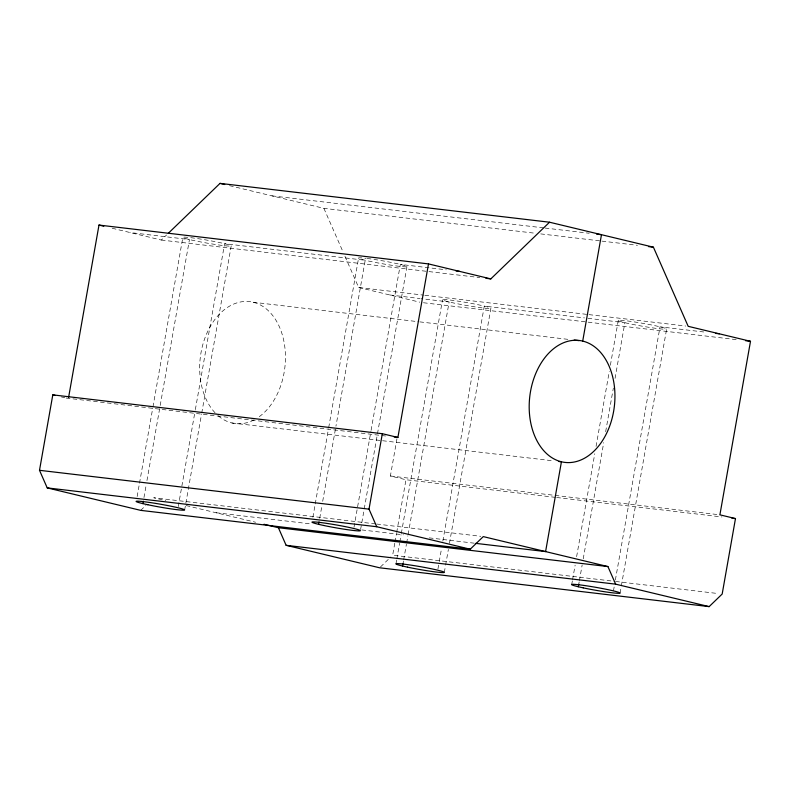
<?xml version="1.0" encoding="UTF-8"?>
<svg xmlns="http://www.w3.org/2000/svg" width="790" height="790" viewBox="0 0 790 790"><rect width="100%" height="100%" fill="white"/><g stroke="black" fill="none" stroke-linecap="round" stroke-linejoin="round"><path stroke-width="0.59" stroke-dasharray="3.95 2.96" d="M137.144 496.564L139.277 484.448M139.494 483.233L152.737 408.134M152.954 406.919L182.855 237.336M143.958 497.572L146.101 485.455M146.95 480.606L159.985 406.722M160.192 405.507L189.462 239.548L130.143 232.556M178.254 506.558L195.13 410.859M195.347 409.645L224.607 243.695L365.197 260.266L335.938 426.215M184.643 509.985L201.519 414.286M201.736 413.081L231.213 245.907A24.559 1.452 10 0 0 195.525 238.304A24.559 1.452 10 0 0 194.36 240.654A24.559 1.452 10 0 0 231.213 245.907M312.889 517.272L315.022 505.166M315.23 503.951L328.482 428.851M328.689 427.637L358.591 258.044M319.703 518.28L321.836 506.173M322.695 501.324L335.72 427.43M353.999 527.266L370.875 431.577M371.083 430.362L400.342 264.403L446.34 269.825M360.605 529.488L364.022 510.103M364.229 508.898L377.265 435.004M377.472 433.789L406.949 266.625M555.41 497.354L405.971 479.737L390.388 475.995L397.024 438.381M394.773 543.214L392.66 555.192L614.383 581.322M394.99 542.019L396.462 533.635M396.679 532.44L405.971 479.737M395.968 563.823L396.61 560.189M396.827 558.974L399.602 543.224M399.809 542.019L401.093 534.751M401.31 533.536L442.528 299.746M402.999 563.616L403.423 561.196M403.641 559.982L406.416 544.231M406.633 543.026L407.916 535.758M408.124 534.544L449.135 301.958L421.297 298.679M437.937 568.968L439.003 562.914M439.22 561.7L441.353 549.583M442.844 541.111L484.29 306.105L584.531 317.916M444.326 572.394L445.392 566.341M445.609 565.126L448.384 549.386M449.451 543.323L490.886 308.327A24.559 1.452 10 0 0 455.208 300.714A24.559 1.452 10 0 0 454.033 303.064A24.559 1.452 10 0 0 490.886 308.327M571.713 584.531L572.355 580.897M572.562 579.692L575.13 565.156M576.621 556.674L594.781 453.707M596.055 446.439L609.307 371.34M610.374 365.276L618.274 320.454M578.744 584.324L579.169 581.904M579.386 580.689L582.161 564.949M583.227 558.886L603.728 442.598M605.654 431.696L613.346 388.088M615.055 378.4L624.88 322.675L585.755 318.064M613.465 590.89L614.314 586.052M615.38 579.988L660.025 326.823L706.023 332.244M620.071 593.112L621.138 587.059M621.345 585.844L666.632 329.035A24.559 1.452 10 0 0 630.943 321.421A24.559 1.452 10 0 0 629.778 323.781A24.559 1.452 10 0 0 666.632 329.035M112.17 228.241L161.308 240.051L166.562 234.976M140.709 510.37L145.933 505.324M380.484 566.944L390.922 556.871M271.957 195.861L543.895 227.915M545.12 228.053L589.221 233.257M229.465 185.65L323.89 208.343L535.808 233.317M540.716 233.899L600.736 240.97M601.96 241.118L637.481 245.305M161.308 240.051L479.797 277.586M344.954 256.276L358.66 287.481L423.588 295.134M424.813 295.282L587.73 314.479M588.955 314.627L685.73 326.033M389.826 294.976L420.082 298.541M423.44 302.748L738.255 339.858M253.195 302.244L418.572 321.737M419.796 321.876L569.235 339.493M385.648 436.001L65.985 398.032M231.914 422.966L381.363 440.583M382.587 440.721L552.852 460.797M390.388 475.995L719.897 514.833M556.634 497.503L722.011 516.986M375.477 523.908L153.764 497.769L165.742 500.653M376.702 524.046L480.824 536.321M216.085 512.75L311.625 524.017M361.85 529.932L403.502 534.84M429.227 537.871L474.553 543.214M615.607 581.47L718.505 593.596M358.66 287.481L419.786 302.175M61.195 396.876L64.79 397.745M186.114 505.551L255.634 522.259M323.89 208.343L342.988 251.812M367.093 258.458A24.559 1.452 10 0 1 406.485 266.21A24.559 1.452 10 0 1 375.457 262.458A24.559 1.452 10 0 1 366.155 258.34M215.058 412.775A61.403 42.581 -83.3 0 1 214.742 319.654A61.403 42.581 -83.3 0 1 279.413 326.872A61.403 42.581 -83.3 0 1 257.984 417.574M254.113 419.875A61.403 42.581 -83.3 0 1 215.927 413.684"/><path stroke-width="1.19" d="M168.319 233.277L220.025 183.379L549.534 222.217L653.409 247.181L688.179 326.319L750.5 341.3L719.897 514.833L735.48 518.576L722.179 594.031L709.134 606.621L615.647 584.156L607.915 566.568L483.273 536.607L470.228 549.208L140.709 510.37L47.222 487.894L39.5 470.307L52.802 394.862L382.321 433.7L397.903 437.443L428.496 263.909L98.987 225.071L68.602 397.39M142.891 503.625L143.326 501.206M318.637 524.343L319.061 521.913M470.228 549.208L376.741 526.732L369.019 509.145L382.321 433.7M402.574 566.035L402.999 563.616M582.714 341.082A61.403 42.581 -83.3 0 0 530.771 422.976A61.403 42.581 -83.3 0 0 602.731 440.267A61.403 42.581 -83.3 0 0 582.714 341.082L601.476 234.699L596.569 234.117M578.31 586.753L578.744 584.324M485.919 278.307L490.817 278.89L549.534 222.217M648.511 246.599L653.409 247.181M456.028 270.97L459.662 271.395M715.71 333.38L719.335 333.805M745.602 340.717L750.5 341.3M574.142 340.075L579.04 340.648M394.22 437.008L397.903 437.443M558.974 461.518L561.423 461.804L545.594 551.588L475.778 543.362M731.807 518.141L735.48 518.576M39.5 470.307L369.019 509.145M47.222 487.894L376.741 526.732M264.018 524.274L278.406 527.73L607.915 566.568M278.406 527.73L286.128 545.317L615.647 584.156M709.134 606.621L379.615 567.783L286.128 545.317M220.025 183.379L224.745 184.514M428.496 263.909L490.817 278.89M98.987 225.071L103.776 226.226M52.802 394.862L55.201 395.435M583.218 587.859A24.559 1.452 10 0 0 620.071 593.112A24.559 1.452 10 0 0 584.383 585.499A24.559 1.452 10 0 0 583.218 587.859M407.472 567.141A24.559 1.452 10 0 0 444.326 572.394A24.559 1.452 10 0 0 408.647 564.791A24.559 1.452 10 0 0 407.472 567.141M147.799 504.731A24.559 1.452 10 0 0 184.643 509.985A24.559 1.452 10 0 0 148.964 502.371A24.559 1.452 10 0 0 147.799 504.731M323.535 525.439A24.559 1.452 10 0 0 360.388 530.702A24.559 1.452 10 0 0 324.7 523.089A24.559 1.452 10 0 0 323.535 525.439"/></g></svg>
